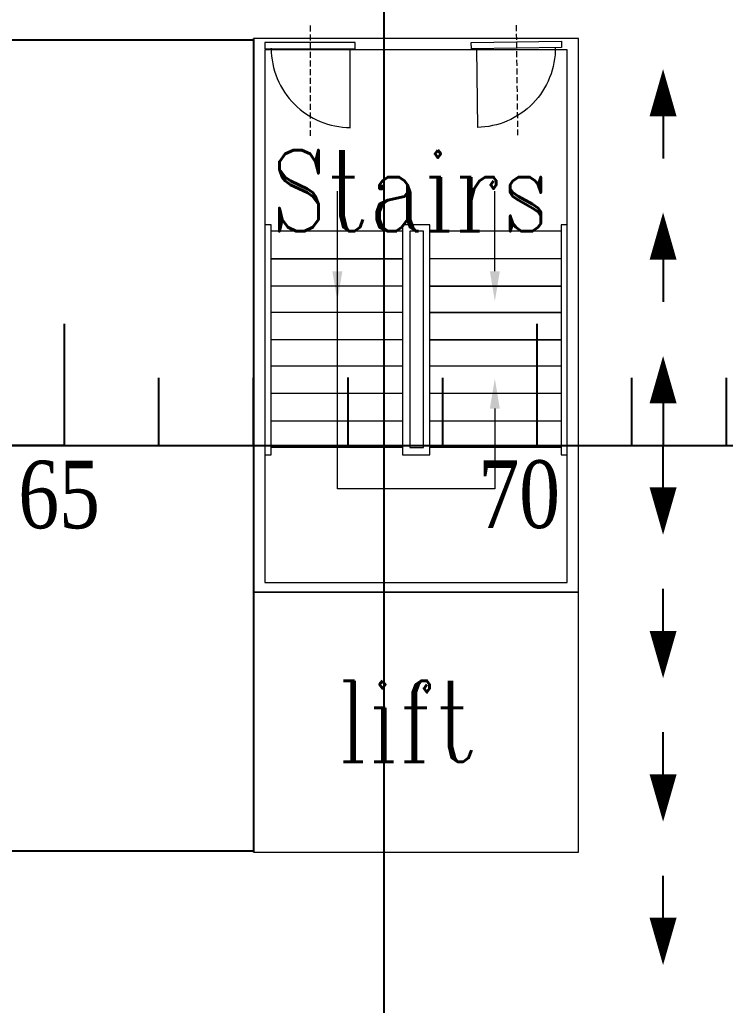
# Model space of a CAD drawing. Header units: millimetres. Extents: x -4 to 3776, y -4 to 4079.
# Drawn here: x 131.59 to 157.7, y 323.89 to 360.35 of the extents above; entities that cross this region are included whole.
import ezdxf
from ezdxf import colors
from ezdxf.entities.mleader import LeaderData, LeaderLine
from ezdxf.math import Vec2, Vec3

# ---------------------------------------------------------------- set-up
doc = ezdxf.new("R2010")
doc.units = ezdxf.units.MM
doc.linetypes.add('ACAD_ISO04W100', pattern=[30, 24, -3, 0, -3])
doc.linetypes.add('PDF_IMPORT', pattern=[1, 0.8, -0.2])
for name, color, linetype in [('BK_kedu', 255, 'Continuous'), ('PDF_0', 7, 'Continuous'), ('PDF_DOOR', 7, 'Continuous'), ('PDF_JOINERWOEK', 7, 'Continuous'), ('PDF_WALL', 7, 'Continuous')]:
    doc.layers.add(name, color=color, linetype=linetype)
doc.layers.add('Sheet$GRID', color=254, linetype='Continuous', true_color=0xbebebe)
doc.layers.add('刻度', color=3, linetype='ACAD_ISO04W100', lineweight=13)
doc.styles.add('ROMANC', font='ROMANC.shx', dxfattribs={"width": 0.8, "bigfont": 'HZDX.shx'})
doc.styles.get("Standard").update_dxf_attribs({"font": 'arial.ttf'})

# ---------------------------------------------------------------- blocks, each defined once
blk = doc.blocks.new('BK_0.7')
at = {"color": 4, "lineweight": 25}
for p, q in [((0, 0), (0, 4.414)), ((17.5, 0), (17.5, 4.5)), ((3.5, 0), (3.5, 2.5)), ((7, 0), (7, 2.5)), ((10.5, 0), (10.5, 2.511)), ((14, 0), (14, 2.5)), ((0, 0), (3.5, 0)), ((3.5, 0), (7, 0)), ((7, 0), (10.5, 0)), ((10.5, 0), (14, 0)), ((14, 0), (17.5, 0))]:
    blk.add_line(p, q, dxfattribs=at)
blk = doc.blocks.new('内部楼梯')
at = {"layer": 'PDF_0', "lineweight": 0}
for points in [[(3611.226, 3567.997), (3611.226, 3570.956)], [(3617.052, 3567.997), (3617.052, 3570.956)], [(3613.63, 3569.477), (3608.775, 3569.477)], [(3617.052, 3562.911), (3617.052, 3559.951), (3611.226, 3559.951), (3611.226, 3569.477)], [(3619.503, 3569.477), (3614.648, 3569.477)], [(3619.503, 3568.459), (3614.648, 3568.459)], [(3613.63, 3567.442), (3608.775, 3567.442)], [(3613.63, 3566.471), (3608.775, 3566.471)], [(3613.63, 3565.454), (3608.775, 3565.454)], [(3613.63, 3564.483), (3608.775, 3564.483)], [(3619.503, 3564.483), (3614.648, 3564.483)], [(3613.63, 3563.466), (3608.775, 3563.466)], [(3619.503, 3563.466), (3614.648, 3563.466)], [(3613.63, 3562.448), (3608.775, 3562.448)], [(3619.503, 3562.448), (3614.648, 3562.448)], [(3613.63, 3561.477), (3608.775, 3561.477)], [(3619.503, 3561.477), (3614.648, 3561.477)]]:
    blk.add_lwpolyline(points, dxfattribs=at)
for points in [[(3608.775, 3561.2), (3608.775, 3569.708), (3608.544, 3569.708), (3608.544, 3561.2)], [(3613.63, 3569.708), (3613.63, 3561.2), (3614.648, 3561.2), (3614.648, 3569.708)], [(3619.734, 3561.2), (3619.734, 3569.708), (3619.503, 3569.708), (3619.503, 3561.2)], [(3613.908, 3569.477), (3613.908, 3561.477), (3614.417, 3561.477), (3614.417, 3569.477)], [(3608.775, 3568.459), (3613.63, 3568.459)], [(3614.648, 3567.442), (3619.503, 3567.442)], [(3614.648, 3566.471), (3619.503, 3566.471)], [(3614.648, 3565.454), (3619.503, 3565.454)]]:
    blk.add_lwpolyline(points, close=True, dxfattribs=at)
at = {"layer": 'PDF_0', "lineweight": 0, "transparency": 33554559}
for points in [[(3611.411, 3567.997), (3611.041, 3567.997), (3611.226, 3566.887)], [(3617.237, 3567.997), (3616.867, 3567.997), (3617.052, 3566.887)], [(3617.237, 3562.911), (3616.867, 3562.911), (3617.052, 3564.02)]]:
    blk.add_solid(points, dxfattribs=at)
at = {"layer": 'PDF_DOOR', "lineweight": 0}
for points in [[(3608.544, 3575.811), (3608.544, 3575.811)], [(3619.734, 3575.811), (3619.734, 3575.811)]]:
    blk.add_lwpolyline(points, dxfattribs=at)
at = {"layer": 'PDF_JOINERWOEK', "lineweight": 0}
blk.add_lwpolyline([(3608.544, 3576.181), (3608.544, 3556.484), (3619.734, 3556.484), (3619.734, 3576.181)], close=True, dxfattribs=at)
blk = doc.blocks.new('men')
at = {"layer": 'PDF_DOOR', "lineweight": 0}
blk.add_lwpolyline([(3722.174, 3595.896), (3722.174, 3593.113), (3722.368, 3593.113), (3722.368, 3595.896)], close=True, dxfattribs=at)
blk.add_lwpolyline([(3722.368, 3595.734), (3724.796, 3595.734)], dxfattribs=at)
at = {"layer": 'PDF_DOOR', "linetype": 'PDF_IMPORT', "lineweight": 0, "ltscale": 0.231192}
blk.add_lwpolyline([(3721.656, 3594.504), (3725.055, 3594.504)], dxfattribs=at)
at = {"layer": 'PDF_DOOR', "lineweight": 0}
blk.add_arc((3722.352, 3595.751), 2.444, 270, 0, dxfattribs=at)
blk = doc.blocks.new('jiantou')
at = {"color": 1, "lineweight": 25}
blk.add_line((3589.241, 3590.602), (3590.797, 3590.602), dxfattribs=at)
blk.add_lwpolyline([(3587.49, 3590.602, 0, 1, 0), (3589.241, 3590.602, 1, 1, 0)], format="xyseb", dxfattribs=at)

msp = doc.modelspace()

# ---------------------------------------------------------------- linework, layer by layer
at = {"color": 4, "lineweight": 25}
for p, q in [((95.271, 359.602), (140.271, 359.602)), ((140.246, 359.652), (140.246, 329.551)), ((73.246, 344.602), (187.246, 344.602)), ((133.246, 344.602), (110.746, 344.602)), ((133.246, 344.602), (155.746, 344.602)), ((94.971, 329.605), (140.221, 329.605))]:
    msp.add_line(p, q, dxfattribs=at)
at = {"layer": 'PDF_0', "lineweight": 0}
msp.add_lwpolyline([(140.246, 339.169), (140.246, 329.551), (152.268, 329.551), (152.268, 339.169)], close=True, dxfattribs=at)
at = {"layer": 'PDF_WALL', "lineweight": 0}
msp.add_lwpolyline([(140.246, 359.652), (140.246, 339.169), (152.268, 339.169), (152.268, 359.652)], close=True, dxfattribs=at)
at = {"layer": 'Sheet$GRID'}
msp.add_lwpolyline([(145.065, 608.276), (145.065, 0.013)], dxfattribs=at)

# ---------------------------------------------------------------- block references
at = {"color": 4, "lineweight": 25, "yscale": 1.2, "zscale": 1.2}
for p, xscale, rotation in [((-4171.069, 4826.116), 1.2, 270), ((4403.406, 4883.284), -1.2, 90.76437234066962)]:
    msp.add_blockref('men', p, dxfattribs=dict(at, xscale=xscale, rotation=rotation))
at = {"color": 4, "lineweight": 25}
for name, p in [('内部楼梯', (-3467.878, -3216.952)), ('BK_0.7', (115.746, 344.602)), ('BK_0.7', (133.246, 344.602)), ('BK_0.7', (150.746, 344.602))]:
    msp.add_blockref(name, p, dxfattribs=at)
at = {"color": 4, "lineweight": 25, "xscale": -1, "rotation": 90.00000000003588}
for p in [(3746.001, 3946.012), (3746.001, 3940.706), (3746.001, 3935.399)]:
    msp.add_blockref('jiantou', p, dxfattribs=at)
at = {"color": 4, "lineweight": 25, "rotation": 90}
for p in [(3746.001, -3246.195), (3746.001, -3251.502), (3746.001, -3256.809), (3746.001, -3262.116)]:
    msp.add_blockref('jiantou', p, dxfattribs=at)

# ---------------------------------------------------------------- texts
at = {"color": 4, "lineweight": 25, "char_height": 3, "attachment_point": 1, "style": 'ROMANC'}
for s, insert in [('{\\Fromanc,hzdx|c134;Stairs}', (140.897, 355.525)), ('{\\Fromanc,hzdx|c134;lift}', (143.368, 335.895))]:
    msp.add_mtext(s, dxfattribs=dict(at, insert=insert))
at = {"layer": '刻度', "color": 4, "lineweight": 25, "char_height": 2.5, "attachment_point": 1, "style": 'ROMANC'}
for s, insert in [('{\\fTimes New Roman|b0|i0|c0|p18;65}', (131.542, 344.036)), ('{\\fTimes New Roman|b0|i0|c0|p18;70}', (148.565, 344.043))]:
    msp.add_mtext_dynamic_manual_height_columns(s, width=3.91495, gutter_width=15, heights=[2.449], dxfattribs=dict(at, insert=insert))

# ---------------------------------------------------------------- leaders
at = {"layer": 'BK_kedu'}
ml = msp.add_multileader_mtext('Standard', dxfattribs=at)
ml.set_content('', color=256)
ml.set_leader_properties()
ml.build(insert=Vec2(0, 0))
ml.multileader.update_dxf_attribs({"text_right_attachment_type": 6, "dogleg_length": 0.36, "arrow_head_size": 0.18})
ctx = ml.context
ctx.base_point, ctx.char_height, ctx.arrow_head_size, ctx.landing_gap_size, ctx.plane_origin = Vec3(3775.999, 4079.328), 0.18, 0.18, 0.09, Vec3(3774.639, 4079.328)
ctx.right_attachment = 6
notes = []
notes.append((ctx, [(0, (0, 0, 0), (0, 0), (1, 0), 1, [])]))
ctx.mtext.insert, ctx.mtext.flow_direction = Vec3(3776.089, 4079.418), 5
for ctx, leaders in notes:
    for number, flags, end, landing, length, lines in leaders:
        leader = LeaderData()
        leader.index, (leader.has_last_leader_line, leader.has_dogleg_vector, leader.attachment_direction) = number, flags
        leader.last_leader_point, leader.dogleg_vector, leader.dogleg_length = Vec3(end), Vec3(landing), length
        for number, points, colour, breaks in lines:
            line = LeaderLine()
            line.index, line.vertices, line.color, line.breaks = number, Vec3.list(points), colors.encode_raw_color(colour), breaks
            leader.lines.append(line)
        ctx.leaders.append(leader)

doc.saveas('drawing.dxf')
